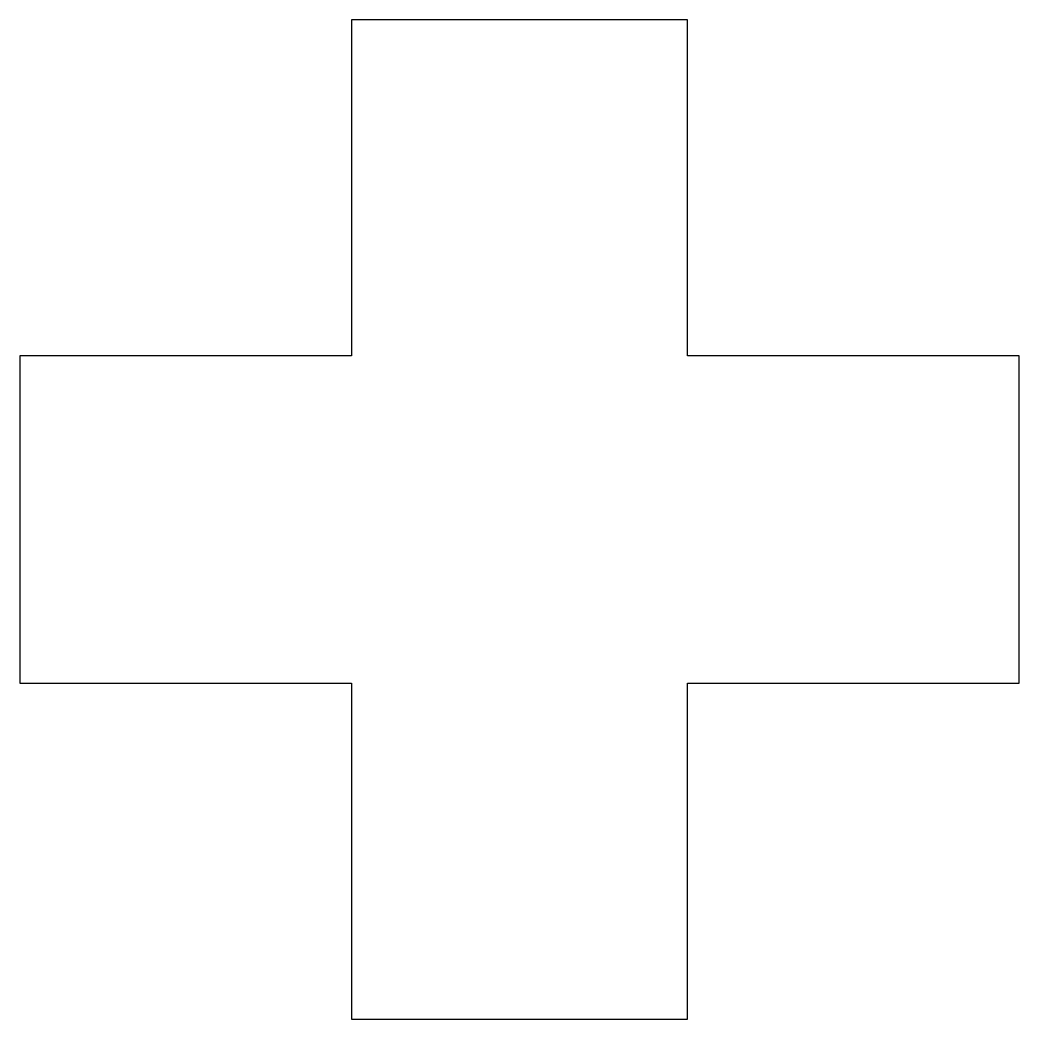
# Model space of a CAD drawing. Header units: millimetres. Extents: x 0 to 446, y 0 to 446.
import ezdxf

# ---------------------------------------------------------------- set-up
doc = ezdxf.new("R2010")
doc.units = ezdxf.units.MM
doc.layers.add('CUT', color=7, linetype='Continuous')

msp = doc.modelspace()

# ---------------------------------------------------------------- linework, layer by layer
at = {"layer": 'CUT'}
msp.add_lwpolyline([(148, 0), (298, 0), (298, 148), (298, 150), (446, 150), (446, 296), (298, 296), (298, 298), (298, 446), (148, 446), (148, 298), (148, 296), (0, 296), (0, 150), (148, 150), (148, 148)], close=True, dxfattribs=at)

doc.saveas('drawing.dxf')
